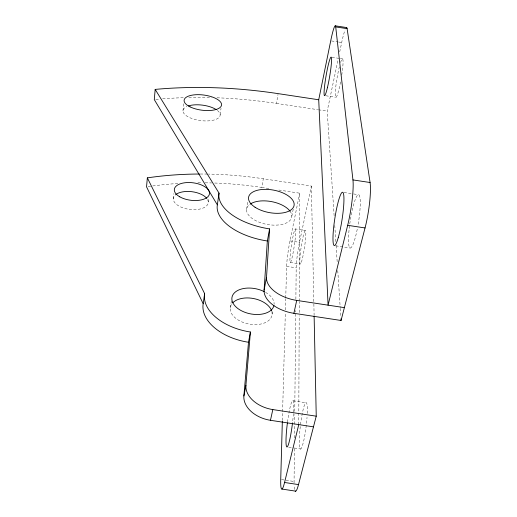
<?xml version="1.0" encoding="UTF-8"?>
<svg xmlns="http://www.w3.org/2000/svg" width="517" height="517" viewBox="0 0 517 517"><rect width="100%" height="100%" fill="white"/><g stroke="black" fill="none" stroke-linecap="round" stroke-linejoin="round"><path stroke-width="0.39" stroke-dasharray="2.58 1.94" d="M298.761 424.606L299.201 315.751M299.214 312.526L299.259 302.044M299.259 301.237L299.692 193.19L277.584 189.836M294.063 482.788A27.414 3.361 -83.4 0 1 294.07 481.482L294.412 446.811M294.496 437.944L294.625 425.045M294.632 424.237L294.729 414.563M294.761 411.338L295.763 310.543M295.873 299.259L296.189 267.812A18.858 1.784 -81.5 0 1 299.485 242.324L311.37 186.062L263.302 178.772A268.149 167.094 11.1 0 0 208.454 174.087M282.36 420.528L282.579 412.456M282.605 411.648L285.319 313.173M285.41 309.942L285.72 298.645M285.746 297.837L286.612 266.358A18.858 1.557 -81.5 0 1 289.985 240.883L299.692 193.19M173.318 198.832L173.899 193.552M182.96 110.851L183.735 103.73M208.273 201.947L208.887 197.455M220.171 114.58L221.024 108.299M230.259 307.796L231.403 300.868M246.603 209.288L248.024 200.719M214.729 183.037A265.809 168.432 11.2 0 1 261.789 187.438L263.302 178.772M217.056 97.791A289.081 153.077 10.5 0 1 276.453 103.419L278.03 94.385M272.116 314.155L272.886 310.329M291.834 216.151L293.236 209.172M334.131 215.789L327.209 111.11L338.034 59.843M339.701 51.959L341.705 42.491A22.425 2.333 -80 0 1 345.072 29.915M331.507 40.946L337.782 41.896M338.564 42.019L341.705 42.491M331.992 57.29L339.598 58.447M340.36 58.557L342.642 58.906M325.833 95.768L335.585 97.241M276.453 103.419L317.69 109.669M318.485 109.785L327.209 111.11M344.083 192.511L352.84 193.843M353.641 193.959L358.417 194.683M261.789 187.438L270.475 188.757M295.388 228.934A16.977 1.448 -81.4 0 1 292.732 254.655A16.977 1.448 -81.4 0 1 290.367 253.563A16.977 1.448 -81.4 0 1 295.388 228.934L305.405 230.459A16.983 1.661 -81.5 0 1 302.93 256.199A16.983 1.661 -81.5 0 1 300.196 255.055A16.983 1.661 -81.5 0 1 305.405 230.459M335.772 245.827L350.074 247.998M289.985 240.883L299.485 242.324M290.211 262.455L300.215 263.974M286.612 266.358L296.189 267.812M293.061 400.798L306.452 402.833M288.751 447.166L293.533 447.89M294.328 448.013L300.707 448.982M281.513 479.576L294.07 481.482M334.77 225.457L335.837 241.562M336.102 245.588L337.278 263.302M337.756 270.546L340.205 307.589M340.257 308.397L340.793 316.449M311.37 186.062L313.851 303.143M313.871 303.951L314.11 315.254M217.386 110.431A18.741 7.787 7.4 0 1 213.211 120.228A18.741 7.787 7.4 0 1 188.55 117.075A18.741 7.787 7.4 0 1 186.805 106.515M265.557 292.357A21.378 12.835 10.8 0 1 274.12 304.203M289.992 211.13A22.91 11.626 10.3 0 1 267.257 224.462A22.91 11.626 10.3 0 1 250.241 204.028M271.793 311.389A21.203 12.957 10.9 0 1 248.425 323.926A21.203 12.957 10.9 0 1 232.191 303.427M207.582 199.581A17.578 8.918 7.1 0 1 188.608 209.249A17.578 8.918 7.1 0 1 175.761 194.599M200.234 174.022A268.149 167.094 11.1 0 1 207.705 174.074M340.587 62.492A19.588 2.081 -80.2 0 1 341.724 75.308M340.574 81.912A19.588 2.081 -80.2 0 1 335.274 95.826A19.588 2.081 -80.2 0 1 339.359 66.893M155.798 99.445A289.081 153.077 10.5 0 1 159.598 99.102M162.648 98.85A289.081 153.077 10.5 0 1 184.194 97.668M188.854 97.551A289.081 153.077 10.5 0 1 211.543 97.616M148.095 186.611A265.809 168.432 11.2 0 1 151.979 186.055M152.761 185.952A265.809 168.432 11.2 0 1 178.753 183.457M197.94 182.811A265.809 168.432 11.2 0 1 201.96 182.798M205.178 182.824A265.809 168.432 11.2 0 1 211.627 182.94M287.51 422.124A23.381 2.533 -82.8 0 1 292.144 401.082A23.381 2.533 -82.8 0 1 293.462 412.87M293.41 413.665A23.381 2.533 -82.8 0 1 292.7 421.31M294.567 489.502A27.414 3.361 -83.4 0 1 294.167 486.226M357.234 229.244A26.994 4.188 -81.1 0 1 348.516 240.463A26.994 4.188 -81.1 0 1 356.872 196.072A26.994 4.188 -81.1 0 1 357.964 225.334M307.247 413.419A23.381 2.902 -83 0 0 304.028 406.356A23.381 2.902 -83 0 0 299.304 438.7A23.381 2.902 -83 0 0 302.639 444.982L303.718 440.827A23.381 2.902 -83 0 0 307.027 417.374"/><path stroke-width="0.78" d="M282.334 421.336L280.731 479.453A27.407 2.934 -83.1 0 0 284.563 482.471L298.509 484.597L316.242 416.179L314.123 316.061M264.09 290.089L266.52 277.351L269.59 228.908A53.077 26.309 10.3 0 1 219.027 193.119L155.184 89.402A291.879 150.925 10.5 0 1 278.159 93.635L318.718 99.775L328.075 305.166L347.676 225.309A32.681 4.666 -81 0 0 352.943 179.916L335.714 26.923L347.107 28.648L370.082 182.514A32.687 5.344 -81 0 1 365.047 227.945L341.058 320.475L293.889 313.308A30.561 17.824 12.8 0 1 264.09 290.089L267.347 240.987L269.59 228.908M313.476 426.848L270.462 420.295A27.957 19.4 14.4 0 1 243.888 395.957L245.918 385.314L250.409 332.004A49.076 29.508 10.8 0 1 204.629 293.643L147.345 177.867A268.149 167.094 11.1 0 1 199.484 174.022M243.888 395.957L248.496 342.254L250.409 332.004M147.345 177.867L146.55 186.844L203.187 303.686A48.676 29.779 10.9 0 0 248.496 342.254M155.184 89.402L154.286 99.594L217.347 204.855A52.611 26.729 10.3 0 0 267.347 240.987M203.187 303.686L204.629 293.643M217.347 204.855L219.027 193.119M318.718 99.775L330.718 40.83A22.425 2.036 -80.2 0 1 335.714 26.923M270.462 420.295L272.814 409.574A28.215 19.265 14.2 0 1 245.918 385.314M293.889 313.308L296.719 300.403A30.871 17.597 12.6 0 1 266.52 277.351M284.563 482.471L298.761 424.606M335.365 25.85L346.681 27.563M352.943 179.916L370.082 182.514M347.676 225.309L365.047 227.945M296.719 300.403L344.387 307.641M272.814 409.574L316.242 416.179M281.972 489.063L295.692 491.15M340.949 318.866L341.058 320.475M188.395 105.92A18.741 7.787 7.4 0 1 216.287 109.649M273.939 305.534A21.378 12.835 10.8 0 1 247.216 313.076A21.378 12.835 10.8 0 1 233.697 293.656A21.378 12.835 10.8 0 1 264.284 291.666M175.761 194.599A17.578 8.918 7.1 0 1 191.859 191.697A17.578 8.918 7.1 0 1 206.806 198.418M250.241 204.028A22.91 11.626 10.3 0 1 271.141 201.54A22.91 11.626 10.3 0 1 289.992 211.13M232.682 302.878A21.203 12.957 10.9 0 1 253.899 298.6A21.203 12.957 10.9 0 1 271.574 310.698M346.364 27.595A22.425 2.333 -80 0 1 347.107 28.648M292.519 422.861A23.381 2.533 -82.8 0 1 289.947 438.733L288.925 442.895A23.381 2.533 -82.8 0 1 286.095 444.097A23.381 2.533 -82.8 0 1 287.413 422.861M298.509 484.597A27.414 3.361 -83.4 0 1 295.252 491.066M190.075 106.87A18.877 7.639 7.4 0 0 221.102 106.321A18.877 7.639 7.4 0 0 197.307 94.669A18.877 7.639 7.4 0 0 190.075 106.87M255.055 207.246A23.116 11.445 10.3 0 0 293.346 207.414A23.116 11.445 10.3 0 0 265.622 189.345A23.116 11.445 10.3 0 0 255.055 207.246M179.774 196.822A17.701 8.808 7.1 0 0 209.01 195.219A17.701 8.808 7.1 0 0 186.934 182.572A17.701 8.808 7.1 0 0 179.774 196.822M327.448 87.522A19.581 1.822 -80.3 0 0 331.235 57.18A19.581 1.822 -80.3 0 0 324.773 84.523A19.581 1.822 -80.3 0 0 327.448 87.522M338.234 237.691A26.994 3.658 -81.2 0 0 343.327 193.132A26.994 3.658 -81.2 0 0 333.814 226.026A26.994 3.658 -81.2 0 0 338.234 237.691"/></g></svg>
